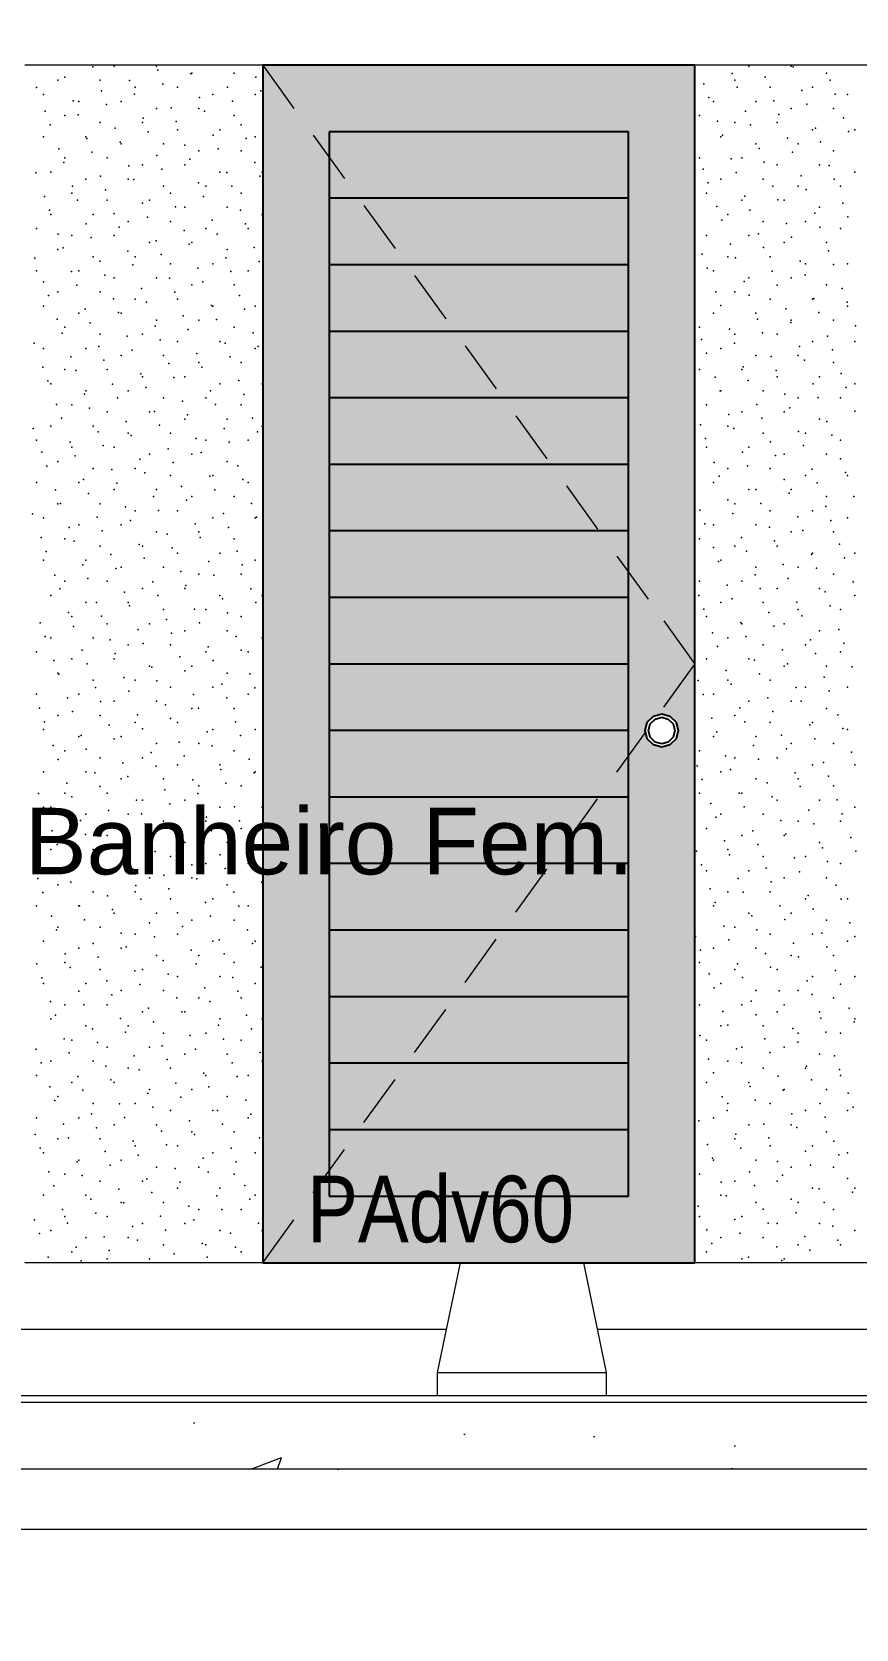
# Model space of a CAD drawing. Header units: metres. Extents: x -1783 to 21505, y -57 to 13660.
# Drawn here: x 16300.4 to 16424.4, y 6404.7 to 6644.8 of the extents above; entities that cross this region are included whole.
import ezdxf

# ---------------------------------------------------------------- set-up
doc = ezdxf.new("R2010")
doc.units = ezdxf.units.M
doc.header["$MEASUREMENT"] = 0
for name, color, linetype, lineweight in [('01_D Corte DD_4_0_Caneta_No__1', 7, 'Continuous', 35), ('01_D Corte DD_4_COBERTURA-LINHAS.EXEC_Caneta_No__241', 7, 'Continuous', 13), ('01_D Corte DD_4_LAJES.EST_Caneta_No__241', 7, 'Continuous', 13), ('01_D Corte DD_4_LAJES.EST_Caneta_No__4', 7, 'Continuous', 20), ('01_D Corte DD_4_LAJES.EST_Caneta_No__7', 7, 'Continuous', 13), ('01_D Corte DD_4_PAREDE.ARQ_Caneta_No__241', 7, 'Continuous', 13), ('01_D Corte DD_4_PAREDE.ARQ_Caneta_No__3', 7, 'Continuous', 25), ('01_D Corte DD_4_PISO - Rodapé_Caneta_No__11', 7, 'Continuous', 5)]:
    doc.layers.add(name, color=color, linetype=linetype, lineweight=lineweight)
for name, color, linetype, lineweight, true_color in [('01_D Corte DD_4_LAJES.EST_Caneta_No__254', 7, 'Continuous', 0, 0xd1c9ad), ('01_D Corte DD_4_LAJES.EST_Caneta_No__97', 7, 'Continuous', 5, 0x6b6b6b), ('01_D Corte DD_4_LOUCAS-METAIS.ARQ_Caneta_No__13', 7, 'Continuous', 0, 0xaaaaaa), ('01_D Corte DD_4_PAREDE.ARQ_Caneta_No__97', 7, 'Continuous', 5, 0x6b6b6b)]:
    doc.layers.add(name, color=color, linetype=linetype, lineweight=lineweight, true_color=true_color)
doc.layers.add('01_D Corte DD_4_PAREDE.ARQ', color=7, linetype='Continuous')
doc.layers.add('cotas', color=7, linetype='Continuous')
doc.styles.add('GENERATED_STYLE_1', font='arial.ttf')
doc.styles.add('GENERATED_STYLE_2', font='arial.ttf', dxfattribs={"width": 0.8})

msp = doc.modelspace()

# ---------------------------------------------------------------- hatches: boundary and pattern name
at = {"layer": '01_D Corte DD_4_LAJES.EST_Caneta_No__254', "linetype": 'Continuous', "lineweight": 0, "true_color": 0xd1c9ad}
h = msp.add_hatch(dxfattribs=at)
h.set_pattern_fill('HAIE_OD_0004', color=9, scale=100, style=0, pattern_type=2)
h.set_pattern_definition([(45, (10866.286, 6489.786), (-15.9099, 15.9099), [0, -15, 0, -22.5]), (110, (10916.286, 6489.786), (21.14308, 7.69545), [0, -11, 0, -19])])
h.paths.add_polyline_path([(16526.343, 6439.786), (16121.343, 6439.786), (16121.343, 6438.786), (16526.343, 6438.786)])
at = {"layer": '01_D Corte DD_4_LAJES.EST_Caneta_No__97', "linetype": 'Continuous', "lineweight": 5, "true_color": 0x6b6b6b}
h = msp.add_hatch(dxfattribs=at)
h.set_pattern_fill('AR_CONC_0004', color=251, scale=100, style=0, pattern_type=2)
h.set_pattern_definition([(50, (10866.286, 6439.786), (-54.6554, 4.78173), [5.715, -62.865]), (355, (10866.286, 6439.786), (-10.573, 57.31705), [4.572, -50.2922]), (100.4514, (10870.84, 6439.387), (44.08237, 52.53533), [4.857, -53.4271]), (46.1842, (10866.286, 6455.026), (-81.3237, 12.6127), [8.5725, -94.2975]), (96.6356, (10873.06, 6453.975), (71.2212, 74.2278), [7.2855, -80.1407]), (351.1842, (10866.29, 6455.026), (71.2212, 74.2278), [6.858, -75.4379]), (21, (10873.906, 6451.216), (-45.4843, 30.67956), [5.715, -62.865]), (326, (10873.906, 6451.216), (18.5406, 55.2564), [4.572, -50.292]), (71.4514, (10877.697, 6448.66), (64.02493, 24.57683), [4.857, -53.427]), (37.5, (10866.286, 6439.786), (0.92658, 25.36651), [0, -49.6824, 0, -51.054, 0, -50.4825]), (7.5, (10866.286, 6439.786), (20.0459, 30.05417), [0, -29.1084, 0, -48.5394, 0, -19.2405]), (327.5, (10849.294, 6439.786), (-40.67718, 1.71862), [0, -19.05, 0, -59.436, 0, -78.867]), (317.5, (10841.674, 6439.786), (44.43875, 7.62795), [0, -24.765, 0, -39.4716, 0, -56.007])])
h.paths.add_polyline_path([(16121.343, 6428.786), (16526.343, 6428.786), (16526.343, 6438.786), (16121.343, 6438.786)])
at = {"layer": '01_D Corte DD_4_PAREDE.ARQ', "linetype": 'Continuous', "lineweight": 0, "true_color": 0xffffff}
for points in [[(16335.116, 6459.786), (16345.116, 6469.786), (16345.116, 6629.786), (16335.116, 6639.786)], [(16335.116, 6639.786), (16345.116, 6629.786), (16390.116, 6629.786), (16400.116, 6639.786)], [(16345.116, 6619.786), (16390.116, 6619.786), (16390.116, 6629.786), (16345.116, 6629.786)], [(16345.116, 6619.786), (16345.116, 6609.786), (16390.116, 6609.786), (16390.116, 6619.786)], [(16345.116, 6599.786), (16390.116, 6599.786), (16390.116, 6609.786), (16345.116, 6609.786)], [(16345.116, 6589.786), (16390.116, 6589.786), (16390.116, 6599.786), (16345.116, 6599.786)], [(16345.116, 6579.786), (16390.116, 6579.786), (16390.116, 6589.786), (16345.116, 6589.786)], [(16345.116, 6569.786), (16390.116, 6569.786), (16390.116, 6579.786), (16345.116, 6579.786)], [(16345.116, 6559.786), (16390.116, 6559.786), (16390.116, 6569.786), (16345.116, 6569.786)], [(16345.116, 6559.786), (16345.116, 6549.786), (16390.116, 6549.786), (16390.116, 6559.786)], [(16345.116, 6549.786), (16345.116, 6539.786), (16390.116, 6539.786), (16390.116, 6549.786)], [(16345.116, 6529.786), (16390.116, 6529.786), (16390.116, 6539.786), (16345.116, 6539.786)], [(16345.116, 6519.786), (16390.116, 6519.786), (16390.116, 6529.786), (16345.116, 6529.786)], [(16345.116, 6509.786), (16390.116, 6509.786), (16390.116, 6519.786), (16345.116, 6519.786)], [(16345.116, 6499.786), (16390.116, 6499.786), (16390.116, 6509.786), (16345.116, 6509.786)], [(16345.116, 6489.786), (16390.116, 6489.786), (16390.116, 6499.786), (16345.116, 6499.786)], [(16345.116, 6479.786), (16390.116, 6479.786), (16390.116, 6489.786), (16345.116, 6489.786)], [(16345.116, 6469.786), (16390.116, 6469.786), (16390.116, 6479.786), (16345.116, 6479.786)], [(16345.116, 6469.786), (16335.116, 6459.786), (16400.116, 6459.786), (16390.116, 6469.786)]]:
    msp.add_hatch(color=7, dxfattribs=at).paths.add_polyline_path(points)
h = msp.add_hatch(color=7, dxfattribs=at)
h.paths.add_polyline_path([(16390.116, 6469.786), (16400.116, 6459.786), (16400.116, 6639.786), (16390.116, 6629.786)])
h.paths.add_polyline_path([(16392.616, 6539.786), (16392.951, 6541.036), (16393.866, 6541.951), (16395.116, 6542.286), (16396.366, 6541.951), (16397.281, 6541.036), (16397.616, 6539.786), (16397.281, 6538.536), (16396.366, 6537.621), (16395.116, 6537.286), (16393.866, 6537.621), (16392.951, 6538.536)], flags=0)
at = {"layer": 'cotas'}
h = msp.add_hatch(color=7, dxfattribs=at)
h.dxf.hatch_style = 1
h.paths.add_polyline_path([(21504.961, 13659.963), (10304.961, 13659.963), (10304.961, 5739.963), (21504.961, 5739.963)])
h.paths.add_polyline_path([(10571.627, 13593.296), (21371.627, 13593.296), (21371.627, 5806.63), (10571.627, 5806.63)], flags=16)

# ---------------------------------------------------------------- linework, layer by layer
at = {"layer": '01_D Corte DD_4_LAJES.EST_Caneta_No__241', "color": 7, "linetype": 'Continuous', "lineweight": 13, "ltscale": 1000}
msp.add_line((16101.343, 6419.786), (16896.343, 6419.786), dxfattribs=at)
at = {"layer": '01_D Corte DD_4_LAJES.EST_Caneta_No__4', "color": 7, "linetype": 'Continuous', "lineweight": 20, "ltscale": 1000}
msp.add_line((16526.343, 6428.786), (16121.343, 6428.786), dxfattribs=at)
at = {"layer": '01_D Corte DD_4_LAJES.EST_Caneta_No__7', "color": 7, "linetype": 'Continuous', "lineweight": 13, "ltscale": 1000}
for p, q in [((16524.343, 6439.786), (16121.343, 6439.786)), ((16526.343, 6438.786), (16121.343, 6438.786))]:
    msp.add_line(p, q, dxfattribs=at)
at = {"layer": '01_D Corte DD_4_LOUCAS-METAIS.ARQ_Caneta_No__13', "color": 253, "linetype": 'Continuous', "lineweight": 0, "ltscale": 1000, "true_color": 0xaaaaaa}
for p, q in [((16361.418, 6443.324), (16364.841, 6459.786)), ((16386.814, 6443.324), (16383.39, 6459.786)), ((16361.418, 6443.324), (16361.781, 6443.324)), ((16361.418, 6439.786), (16361.418, 6443.324)), ((16361.781, 6443.324), (16362.623, 6443.324)), ((16362.623, 6443.324), (16363.928, 6443.324)), ((16363.928, 6443.324), (16365.703, 6443.324)), ((16365.703, 6443.324), (16368.122, 6443.324)), ((16368.122, 6443.324), (16370.999, 6443.324)), ((16370.999, 6443.324), (16374.116, 6443.324)), ((16374.116, 6443.324), (16377.232, 6443.324)), ((16377.232, 6443.324), (16380.11, 6443.324)), ((16380.11, 6443.324), (16382.529, 6443.324)), ((16382.529, 6443.324), (16384.303, 6443.324)), ((16384.303, 6443.324), (16385.608, 6443.324)), ((16385.608, 6443.324), (16386.451, 6443.324)), ((16386.451, 6443.324), (16386.814, 6443.324)), ((16386.814, 6439.786), (16386.814, 6443.324))]:
    msp.add_line(p, q, dxfattribs=at)
at = {"layer": '01_D Corte DD_4_PAREDE.ARQ_Caneta_No__241', "color": 7, "linetype": 'Continuous', "lineweight": 13, "ltscale": 1000}
for p, q in [((16335.116, 6639.786), (16299.316, 6639.786)), ((16437.626, 6639.786), (16400.116, 6639.786)), ((16335.116, 6459.786), (16299.316, 6459.786)), ((16437.626, 6459.786), (16400.116, 6459.786))]:
    msp.add_line(p, q, dxfattribs=at)
at = {"layer": '01_D Corte DD_4_PAREDE.ARQ_Caneta_No__3', "color": 7, "linetype": 'Continuous', "lineweight": 25, "ltscale": 1000}
for p, q in [((16335.116, 6639.786), (16335.116, 6459.786)), ((16400.116, 6639.786), (16335.116, 6639.786)), ((16400.116, 6459.786), (16400.116, 6639.786)), ((16390.116, 6629.786), (16345.116, 6629.786)), ((16345.116, 6629.786), (16345.116, 6619.786)), ((16390.116, 6619.786), (16390.116, 6629.786)), ((16390.116, 6619.786), (16345.116, 6619.786)), ((16345.116, 6619.786), (16345.116, 6609.786)), ((16390.116, 6609.786), (16390.116, 6619.786)), ((16390.116, 6609.786), (16345.116, 6609.786)), ((16345.116, 6609.786), (16345.116, 6599.786)), ((16390.116, 6599.786), (16390.116, 6609.786)), ((16390.116, 6599.786), (16345.116, 6599.786)), ((16345.116, 6599.786), (16345.116, 6589.786)), ((16390.116, 6589.786), (16390.116, 6599.786)), ((16390.116, 6589.786), (16345.116, 6589.786)), ((16345.116, 6589.786), (16345.116, 6579.786)), ((16390.116, 6579.786), (16390.116, 6589.786)), ((16390.116, 6579.786), (16345.116, 6579.786)), ((16345.116, 6579.786), (16345.116, 6569.786)), ((16390.116, 6569.786), (16390.116, 6579.786)), ((16390.116, 6569.786), (16345.116, 6569.786)), ((16345.116, 6569.786), (16345.116, 6559.786)), ((16390.116, 6559.786), (16390.116, 6569.786)), ((16390.116, 6559.786), (16345.116, 6559.786)), ((16345.116, 6559.786), (16345.116, 6549.786)), ((16390.116, 6549.786), (16390.116, 6559.786)), ((16390.116, 6549.786), (16345.116, 6549.786)), ((16345.116, 6549.786), (16345.116, 6539.786)), ((16390.116, 6539.786), (16390.116, 6549.786)), ((16392.616, 6539.786), (16392.951, 6541.036)), ((16392.951, 6541.036), (16393.866, 6541.951)), ((16393.384, 6540.786), (16394.116, 6541.518)), ((16393.866, 6541.951), (16395.116, 6542.286)), ((16394.116, 6541.518), (16395.116, 6541.786)), ((16395.116, 6542.286), (16396.366, 6541.951)), ((16395.116, 6541.786), (16396.116, 6541.518)), ((16396.116, 6541.518), (16396.848, 6540.786)), ((16396.366, 6541.951), (16397.281, 6541.036)), ((16397.281, 6541.036), (16397.616, 6539.786)), ((16390.116, 6539.786), (16345.116, 6539.786)), ((16345.116, 6539.786), (16345.116, 6529.786)), ((16390.116, 6529.786), (16390.116, 6539.786)), ((16392.951, 6538.536), (16392.616, 6539.786)), ((16393.116, 6539.786), (16393.384, 6540.786)), ((16393.384, 6538.786), (16393.116, 6539.786)), ((16394.116, 6538.054), (16393.384, 6538.786)), ((16396.848, 6538.786), (16396.116, 6538.054)), ((16396.848, 6540.786), (16397.116, 6539.786)), ((16397.116, 6539.786), (16396.848, 6538.786)), ((16397.616, 6539.786), (16397.281, 6538.536)), ((16393.866, 6537.621), (16392.951, 6538.536)), ((16395.116, 6537.286), (16393.866, 6537.621)), ((16395.116, 6537.786), (16394.116, 6538.054)), ((16396.116, 6538.054), (16395.116, 6537.786)), ((16396.366, 6537.621), (16395.116, 6537.286)), ((16397.281, 6538.536), (16396.366, 6537.621)), ((16390.116, 6529.786), (16345.116, 6529.786)), ((16345.116, 6529.786), (16345.116, 6519.786)), ((16390.116, 6519.786), (16390.116, 6529.786)), ((16390.116, 6519.786), (16345.116, 6519.786)), ((16345.116, 6519.786), (16345.116, 6509.786)), ((16390.116, 6509.786), (16390.116, 6519.786)), ((16390.116, 6509.786), (16345.116, 6509.786)), ((16345.116, 6509.786), (16345.116, 6499.786)), ((16390.116, 6499.786), (16390.116, 6509.786)), ((16390.116, 6499.786), (16345.116, 6499.786)), ((16345.116, 6499.786), (16345.116, 6489.786)), ((16390.116, 6489.786), (16390.116, 6499.786)), ((16390.116, 6489.786), (16345.116, 6489.786)), ((16345.116, 6489.786), (16345.116, 6479.786)), ((16390.116, 6479.786), (16390.116, 6489.786)), ((16390.116, 6479.786), (16345.116, 6479.786)), ((16345.116, 6479.786), (16345.116, 6469.786)), ((16390.116, 6469.786), (16390.116, 6479.786)), ((16345.116, 6469.786), (16390.116, 6469.786)), ((16335.116, 6459.786), (16400.116, 6459.786))]:
    msp.add_line(p, q, dxfattribs=at)
at = {"layer": '01_D Corte DD_4_PAREDE.ARQ_Caneta_No__97', "color": 251, "linetype": 'Continuous', "lineweight": 5, "ltscale": 1000, "true_color": 0x6b6b6b}
for p, q in [((16335.116, 6639.786), (16339.799, 6633.3)), ((16342.727, 6629.247), (16347.411, 6622.761)), ((16350.338, 6618.708), (16355.022, 6612.223)), ((16357.95, 6608.169), (16362.634, 6601.684)), ((16365.561, 6597.63), (16370.245, 6591.145)), ((16373.172, 6587.091), (16377.856, 6580.606)), ((16380.784, 6576.553), (16385.468, 6570.067)), ((16388.395, 6566.014), (16393.079, 6559.528)), ((16395.432, 6556.271), (16400.116, 6549.786)), ((16395.432, 6543.3), (16400.116, 6549.786)), ((16388.395, 6533.557), (16392.691, 6539.505)), ((16380.784, 6523.019), (16385.468, 6529.504)), ((16373.172, 6512.48), (16377.856, 6518.965)), ((16365.561, 6501.941), (16370.245, 6508.426)), ((16357.95, 6491.402), (16362.634, 6497.888)), ((16350.338, 6480.863), (16355.022, 6487.349)), ((16342.727, 6470.324), (16347.411, 6476.81)), ((16335.116, 6459.786), (16339.799, 6466.271))]:
    msp.add_line(p, q, dxfattribs=at)
for p in [(16309.561, 6639.517), (16312.776, 6639.644), (16319.14, 6639.644), (16408.236, 6639.644), (16414.6, 6639.644), (16414.903, 6639.548), (16304.291, 6637.522), (16305.332, 6637.978), (16310.655, 6637.522), (16315.089, 6637.485), (16319.318, 6639.025), (16324.299, 6638.496), (16324.444, 6638.583), (16330.808, 6638.583), (16334.056, 6638.004), (16401.465, 6636.998), (16405.694, 6638.537), (16406.114, 6637.522), (16410.675, 6638.009), (16419.903, 6638.583), (16420.431, 6637.516), (16301.104, 6636.439), (16302.17, 6635.401), (16310.861, 6635.946), (16315.842, 6635.418), (16315.958, 6636.462), (16320.07, 6636.957), (16322.322, 6636.462), (16325.599, 6634.925), (16327.626, 6635.401), (16329.827, 6636.465), (16333.99, 6635.401), (16334.808, 6635.936), (16402.217, 6634.931), (16406.446, 6636.47), (16411.418, 6636.462), (16416.203, 6635.977), (16417.782, 6636.462), (16421.184, 6635.449), (16423.085, 6635.401), (16302.403, 6632.868), (16305.352, 6632.219), (16306.632, 6634.407), (16307.384, 6632.34), (16307.473, 6634.34), (16311.613, 6633.879), (16313.837, 6634.34), (16319.14, 6633.28), (16321.37, 6633.386), (16325.504, 6633.28), (16326.351, 6632.858), (16330.58, 6634.397), (16330.808, 6632.219), (16400.811, 6632.219), (16402.932, 6634.34), (16407.746, 6632.899), (16409.296, 6634.34), (16411.974, 6634.438), (16412.727, 6632.371), (16414.6, 6633.28), (16416.955, 6633.91), (16420.964, 6633.28), (16303.156, 6630.801), (16310.655, 6631.159), (16312.913, 6630.308), (16317.019, 6631.159), (16317.141, 6631.847), (16322.122, 6631.319), (16322.322, 6630.098), (16328.686, 6630.098), (16331.879, 6630.826), (16403.517, 6631.36), (16406.114, 6631.159), (16408.498, 6630.832), (16412.478, 6631.159), (16417.782, 6630.098), (16418.255, 6630.339), (16422.484, 6631.878), (16423.236, 6629.811), (16424.146, 6630.098), (16302.17, 6629.037), (16308.534, 6629.037), (16308.684, 6628.769), (16313.665, 6628.241), (16313.837, 6627.977), (16317.894, 6629.78), (16320.201, 6627.977), (16323.422, 6627.748), (16327.651, 6629.287), (16332.632, 6628.759), (16333.99, 6629.037), (16403.993, 6629.037), (16404.269, 6629.293), (16409.296, 6627.977), (16414.026, 6628.8), (16415.66, 6627.977), (16419.007, 6628.272), (16304.455, 6627.23), (16305.208, 6625.163), (16305.352, 6625.855), (16309.437, 6626.702), (16311.716, 6625.855), (16319.193, 6626.209), (16324.175, 6625.681), (16325.504, 6626.916), (16328.403, 6627.22), (16331.868, 6626.916), (16333.931, 6625.188), (16400.811, 6625.855), (16405.569, 6625.722), (16407.175, 6625.855), (16409.798, 6627.261), (16410.55, 6625.194), (16414.779, 6626.733), (16420.964, 6626.916), (16300.979, 6623.624), (16303.23, 6623.734), (16308.534, 6622.673), (16310.736, 6623.131), (16314.898, 6622.673), (16314.965, 6624.67), (16315.717, 6622.603), (16317.019, 6624.795), (16319.946, 6624.142), (16323.383, 6624.795), (16328.686, 6623.734), (16329.703, 6623.649), (16334.684, 6623.121), (16335.05, 6623.734), (16401.341, 6624.183), (16403.993, 6622.673), (16406.322, 6623.655), (16410.357, 6622.673), (16412.478, 6624.795), (16416.079, 6623.162), (16418.842, 6624.795), (16420.307, 6624.701), (16421.06, 6622.634), (16424.146, 6623.734), (16306.412, 6620.552), (16306.508, 6621.592), (16311.489, 6621.064), (16320.201, 6621.613), (16321.246, 6620.571), (16325.474, 6622.11), (16326.565, 6621.613), (16330.455, 6621.582), (16331.868, 6620.552), (16401.872, 6620.552), (16402.093, 6622.116), (16411.85, 6621.623), (16415.66, 6621.613), (16416.831, 6621.095), (16422.024, 6621.613), (16302.279, 6620.053), (16303.031, 6617.985), (16307.26, 6619.525), (16311.716, 6619.491), (16317.017, 6619.032), (16318.08, 6619.491), (16321.998, 6618.504), (16323.383, 6618.431), (16326.227, 6620.043), (16329.747, 6618.431), (16331.755, 6618.011), (16403.393, 6618.545), (16407.175, 6619.491), (16407.621, 6620.084), (16408.374, 6618.016), (16412.602, 6619.556), (16413.539, 6619.491), (16418.842, 6618.431), (16422.359, 6619.063), (16303.23, 6617.37), (16308.56, 6615.954), (16309.594, 6617.37), (16312.788, 6617.493), (16313.541, 6615.425), (16314.898, 6616.309), (16317.769, 6616.965), (16321.262, 6616.309), (16327.526, 6616.472), (16332.507, 6615.944), (16335.05, 6617.37), (16404.145, 6616.477), (16405.054, 6617.37), (16410.357, 6616.309), (16413.902, 6615.985), (16416.721, 6616.309), (16418.131, 6617.524), (16418.883, 6615.457), (16423.112, 6616.996), (16301.109, 6615.249), (16304.331, 6614.415), (16306.412, 6614.188), (16309.312, 6613.886), (16312.776, 6614.188), (16318.08, 6613.127), (16319.069, 6613.394), (16323.298, 6614.933), (16324.444, 6613.127), (16326.565, 6615.249), (16328.279, 6614.405), (16332.929, 6615.249), (16401.872, 6614.188), (16408.236, 6614.188), (16409.673, 6614.446), (16413.539, 6613.127), (16414.654, 6613.917), (16419.903, 6613.127), (16422.024, 6615.249), (16300.855, 6610.808), (16304.291, 6612.067), (16305.084, 6612.347), (16309.594, 6611.006), (16314.84, 6611.855), (16315.958, 6611.006), (16319.822, 6611.326), (16324.05, 6612.865), (16329.578, 6610.834), (16329.747, 6612.067), (16333.807, 6612.373), (16401.216, 6611.367), (16405.054, 6611.006), (16405.445, 6612.907), (16406.197, 6610.839), (16410.426, 6612.378), (16411.418, 6611.006), (16420.183, 6611.886), (16301.109, 6608.885), (16306.383, 6608.776), (16307.473, 6608.885), (16310.612, 6610.316), (16311.364, 6608.248), (16315.593, 6609.787), (16321.262, 6609.945), (16325.35, 6609.295), (16327.626, 6609.945), (16330.331, 6608.766), (16332.929, 6608.885), (16334.559, 6610.306), (16401.969, 6609.3), (16402.932, 6608.885), (16411.726, 6608.808), (16415.954, 6610.347), (16416.707, 6608.279), (16416.721, 6609.945), (16420.935, 6609.818), (16423.085, 6609.945), (16302.155, 6607.237), (16307.136, 6606.709), (16312.776, 6607.824), (16316.893, 6606.216), (16319.14, 6607.824), (16321.121, 6607.756), (16324.444, 6606.763), (16326.102, 6607.227), (16330.808, 6606.763), (16407.497, 6607.268), (16408.236, 6607.824), (16412.478, 6606.74), (16414.6, 6607.824), (16419.903, 6606.763), (16422.235, 6606.248), (16302.17, 6603.581), (16302.907, 6605.17), (16304.291, 6605.703), (16310.655, 6605.703), (16312.664, 6604.677), (16315.958, 6604.642), (16317.645, 6604.149), (16321.874, 6605.688), (16322.322, 6604.642), (16327.402, 6603.656), (16327.626, 6603.581), (16331.631, 6605.196), (16333.99, 6603.581), (16403.268, 6605.729), (16404.021, 6603.662), (16406.114, 6605.703), (16408.249, 6605.201), (16411.418, 6604.642), (16417.782, 6604.642), (16418.006, 6604.708), (16422.987, 6604.18), (16423.085, 6603.581), (16304.207, 6601.599), (16307.473, 6602.521), (16308.435, 6603.138), (16309.188, 6601.071), (16313.416, 6602.61), (16313.837, 6602.521), (16319.14, 6601.46), (16323.173, 6602.117), (16325.504, 6601.46), (16328.154, 6601.589), (16332.383, 6603.128), (16402.932, 6602.521), (16409.296, 6602.521), (16409.549, 6601.63), (16413.778, 6603.169), (16414.53, 6601.102), (16414.6, 6601.46), (16418.759, 6602.641), (16420.964, 6601.46), (16304.959, 6599.532), (16305.352, 6600.399), (16310.655, 6599.339), (16314.716, 6599.039), (16317.019, 6599.339), (16318.945, 6600.578), (16323.926, 6600.05), (16330.808, 6600.399), (16333.683, 6599.557), (16400.811, 6600.399), (16405.32, 6600.091), (16406.114, 6599.339), (16410.301, 6599.563), (16412.478, 6599.339), (16420.058, 6599.07), (16424.287, 6600.609), (16300.731, 6597.993), (16302.17, 6597.217), (16308.534, 6597.217), (16310.487, 6597.5), (16315.469, 6596.972), (16319.697, 6598.511), (16322.322, 6598.278), (16325.225, 6596.479), (16328.686, 6598.278), (16329.454, 6598.018), (16333.99, 6597.217), (16334.435, 6597.49), (16401.092, 6598.552), (16401.844, 6596.485), (16403.993, 6597.217), (16406.073, 6598.024), (16415.83, 6597.531), (16417.782, 6598.278), (16420.811, 6597.003), (16424.146, 6598.278), (16302.03, 6594.422), (16305.352, 6594.035), (16306.259, 6595.961), (16307.011, 6593.894), (16311.24, 6595.433), (16311.716, 6594.035), (16313.837, 6596.157), (16320.201, 6596.157), (16320.997, 6594.94), (16325.504, 6595.096), (16325.978, 6594.412), (16330.206, 6595.951), (16331.868, 6595.096), (16400.811, 6594.035), (16407.175, 6594.035), (16407.373, 6594.453), (16409.296, 6596.157), (16411.601, 6595.992), (16412.354, 6593.925), (16415.66, 6596.157), (16416.582, 6595.464), (16420.964, 6595.096), (16302.783, 6592.355), (16303.23, 6591.914), (16312.54, 6591.862), (16316.768, 6593.401), (16317.019, 6592.975), (16321.749, 6592.873), (16323.383, 6592.975), (16328.686, 6591.914), (16331.506, 6592.38), (16335.05, 6591.914), (16403.144, 6592.914), (16408.125, 6592.386), (16412.478, 6592.975), (16417.882, 6591.893), (16418.842, 6592.975), (16422.11, 6593.432), (16424.146, 6591.914), (16308.311, 6590.323), (16308.534, 6590.853), (16313.292, 6589.795), (16314.898, 6590.853), (16317.521, 6591.334), (16320.201, 6589.793), (16323.049, 6589.302), (16326.565, 6589.793), (16327.278, 6590.841), (16332.259, 6590.313), (16403.896, 6590.847), (16403.993, 6590.853), (16410.357, 6590.853), (16413.653, 6590.354), (16415.66, 6589.793), (16418.634, 6589.826), (16422.024, 6589.793), (16422.863, 6591.365), (16304.082, 6588.784), (16304.835, 6586.716), (16306.412, 6588.732), (16309.063, 6588.256), (16311.716, 6587.671), (16318.08, 6587.671), (16318.82, 6587.763), (16323.383, 6586.611), (16323.801, 6587.235), (16328.03, 6588.774), (16329.747, 6586.611), (16331.868, 6588.732), (16333.558, 6586.742), (16401.872, 6588.732), (16405.196, 6587.276), (16407.175, 6587.671), (16409.425, 6588.815), (16410.177, 6586.748), (16413.539, 6587.671), (16414.406, 6588.287), (16418.842, 6586.611), (16424.163, 6587.794), (16300.606, 6585.177), (16303.23, 6585.55), (16309.594, 6585.55), (16310.363, 6584.685), (16314.592, 6586.224), (16314.898, 6584.489), (16319.573, 6585.696), (16321.262, 6584.489), (16329.33, 6585.203), (16334.311, 6584.675), (16335.05, 6585.55), (16400.967, 6585.737), (16405.054, 6585.55), (16405.948, 6585.208), (16410.357, 6584.489), (16415.705, 6584.716), (16416.721, 6584.489), (16419.934, 6586.255), (16420.686, 6584.188), (16301.109, 6583.429), (16306.134, 6583.146), (16306.412, 6582.368), (16311.116, 6582.617), (16312.776, 6582.368), (16315.344, 6584.156), (16320.872, 6582.125), (16325.101, 6583.664), (16326.565, 6583.429), (16330.082, 6583.136), (16332.929, 6583.429), (16401.72, 6583.669), (16401.872, 6582.368), (16408.236, 6582.368), (16411.477, 6583.177), (16416.458, 6582.648), (16422.024, 6583.429), (16301.906, 6581.607), (16302.658, 6579.539), (16304.291, 6580.247), (16306.887, 6581.078), (16316.644, 6580.586), (16318.08, 6581.307), (16321.625, 6580.057), (16324.444, 6581.307), (16325.853, 6581.597), (16329.747, 6580.247), (16331.382, 6579.565), (16403.02, 6580.099), (16407.248, 6581.638), (16408.001, 6579.57), (16412.229, 6581.109), (16413.539, 6581.307), (16419.903, 6581.307), (16421.986, 6580.617), (16301.109, 6577.065), (16307.473, 6577.065), (16308.187, 6577.507), (16309.594, 6579.186), (16312.415, 6579.047), (16313.168, 6576.979), (16315.958, 6579.186), (16317.396, 6578.518), (16321.262, 6578.126), (16327.153, 6578.026), (16327.626, 6578.126), (16332.134, 6577.497), (16332.929, 6577.065), (16402.932, 6577.065), (16403.772, 6578.031), (16405.054, 6579.186), (16411.418, 6579.186), (16413.529, 6577.539), (16416.721, 6578.126), (16417.757, 6579.078), (16418.51, 6577.01), (16422.739, 6578.549), (16423.085, 6578.126), (16303.958, 6575.968), (16308.939, 6575.44), (16312.776, 6576.004), (16318.696, 6574.948), (16319.14, 6576.004), (16322.925, 6576.487), (16324.444, 6574.944), (16327.906, 6575.958), (16330.808, 6574.944), (16408.236, 6576.004), (16409.3, 6575.999), (16414.281, 6575.471), (16414.6, 6576.004), (16419.903, 6574.944), (16424.038, 6574.979), (16300.482, 6572.362), (16304.291, 6573.883), (16304.71, 6573.901), (16310.655, 6573.883), (16314.467, 6573.408), (16315.958, 6572.822), (16319.448, 6572.88), (16322.322, 6572.822), (16323.677, 6574.419), (16329.205, 6572.388), (16333.434, 6573.927), (16400.843, 6572.921), (16405.072, 6574.46), (16405.824, 6572.393), (16406.114, 6573.883), (16410.053, 6573.932), (16411.418, 6572.822), (16417.782, 6572.822), (16419.81, 6573.439), (16302.17, 6571.762), (16306.01, 6570.33), (16307.473, 6570.701), (16310.239, 6571.869), (16310.991, 6569.802), (16313.837, 6570.701), (16315.22, 6571.341), (16324.977, 6570.848), (16327.626, 6571.762), (16329.958, 6570.32), (16333.99, 6571.762), (16334.186, 6571.859), (16401.595, 6570.854), (16402.932, 6570.701), (16409.296, 6570.701), (16411.352, 6570.361), (16415.581, 6571.9), (16416.333, 6569.833), (16420.562, 6571.372), (16423.085, 6571.762), (16301.781, 6568.791), (16305.352, 6568.58), (16306.763, 6568.263), (16310.655, 6567.519), (16316.519, 6567.77), (16317.019, 6567.519), (16319.14, 6569.64), (16320.748, 6569.309), (16325.504, 6569.64), (16325.729, 6568.781), (16330.808, 6568.58), (16400.811, 6568.58), (16406.114, 6567.519), (16407.124, 6568.822), (16412.105, 6568.294), (16412.478, 6567.519), (16414.6, 6569.64), (16420.964, 6569.64), (16421.862, 6567.801), (16302.17, 6565.398), (16302.534, 6566.724), (16308.534, 6565.398), (16312.291, 6566.231), (16317.272, 6565.703), (16321.501, 6567.242), (16322.322, 6566.458), (16327.029, 6565.21), (16328.686, 6566.458), (16331.257, 6566.749), (16333.99, 6565.398), (16402.895, 6567.283), (16403.648, 6565.216), (16403.993, 6565.398), (16407.876, 6566.755), (16417.633, 6566.262), (16417.782, 6566.458), (16422.614, 6565.734), (16424.146, 6566.458), (16303.834, 6563.153), (16308.062, 6564.692), (16308.815, 6562.625), (16313.043, 6564.164), (16313.837, 6564.337), (16320.201, 6564.337), (16322.8, 6563.671), (16325.504, 6563.276), (16327.781, 6563.143), (16331.868, 6563.276), (16332.01, 6564.682), (16409.176, 6563.184), (16409.296, 6564.337), (16413.405, 6564.723), (16414.157, 6562.656), (16415.66, 6564.337), (16418.386, 6564.195), (16420.964, 6563.276), (16304.586, 6561.086), (16305.352, 6562.216), (16311.716, 6562.216), (16314.343, 6560.593), (16317.019, 6561.155), (16318.572, 6562.132), (16323.383, 6561.155), (16323.553, 6561.604), (16333.31, 6561.111), (16400.811, 6562.216), (16404.947, 6561.645), (16407.175, 6562.216), (16409.928, 6561.117), (16412.478, 6561.155), (16418.842, 6561.155), (16419.685, 6560.624), (16423.914, 6562.163), (16303.23, 6560.094), (16308.534, 6559.034), (16310.114, 6559.054), (16314.898, 6559.034), (16315.095, 6558.526), (16319.324, 6560.065), (16320.201, 6557.973), (16324.852, 6558.033), (16326.565, 6557.973), (16328.686, 6560.094), (16329.081, 6559.572), (16334.062, 6559.044), (16335.05, 6560.094), (16400.719, 6560.106), (16401.471, 6558.039), (16403.993, 6559.034), (16405.7, 6559.578), (16410.357, 6559.034), (16415.457, 6559.085), (16415.66, 6557.973), (16420.438, 6558.557), (16422.024, 6557.973), (16424.146, 6560.094), (16301.657, 6555.976), (16305.886, 6557.515), (16306.412, 6556.912), (16306.638, 6555.448), (16310.867, 6556.987), (16311.716, 6555.852), (16318.08, 6555.852), (16320.624, 6556.494), (16325.605, 6555.966), (16329.833, 6557.505), (16331.868, 6556.912), (16401.872, 6556.912), (16406.999, 6556.007), (16407.175, 6555.852), (16411.228, 6557.546), (16411.98, 6555.479), (16413.539, 6555.852), (16416.209, 6557.018), (16302.41, 6553.908), (16303.23, 6553.73), (16309.594, 6553.73), (16312.166, 6553.416), (16316.395, 6554.955), (16321.376, 6554.427), (16323.383, 6554.791), (16329.747, 6554.791), (16331.133, 6553.934), (16335.05, 6553.73), (16402.771, 6554.468), (16405.054, 6553.73), (16407.752, 6553.939), (16417.509, 6553.447), (16418.842, 6554.791), (16421.737, 6554.986), (16301.109, 6551.609), (16307.938, 6551.877), (16312.919, 6551.348), (16314.898, 6552.67), (16317.148, 6552.888), (16321.262, 6552.67), (16322.676, 6550.856), (16326.565, 6551.609), (16326.904, 6552.395), (16331.885, 6551.867), (16332.929, 6551.609), (16403.523, 6552.4), (16410.357, 6552.67), (16413.28, 6551.908), (16416.721, 6552.67), (16418.261, 6551.38), (16422.024, 6551.609), (16422.49, 6552.919), (16303.709, 6550.338), (16304.291, 6548.427), (16304.462, 6548.27), (16306.412, 6550.548), (16308.69, 6549.809), (16312.776, 6550.548), (16318.08, 6549.488), (16318.447, 6549.317), (16323.428, 6548.788), (16324.444, 6549.488), (16327.657, 6550.328), (16329.747, 6548.427), (16333.185, 6548.296), (16401.872, 6550.548), (16404.823, 6548.83), (16408.236, 6550.548), (16409.052, 6550.369), (16409.804, 6548.301), (16413.539, 6549.488), (16414.033, 6549.84), (16419.903, 6549.488), (16423.789, 6549.348), (16309.594, 6547.366), (16309.99, 6546.239), (16314.219, 6547.778), (16315.958, 6547.366), (16319.2, 6547.249), (16321.262, 6546.306), (16327.626, 6546.306), (16328.957, 6546.757), (16333.938, 6546.228), (16400.594, 6547.29), (16405.054, 6547.366), (16405.575, 6546.762), (16411.418, 6547.366), (16415.332, 6546.27), (16416.721, 6546.306), (16419.561, 6547.809), (16423.085, 6546.306), (16301.109, 6545.245), (16305.761, 6544.699), (16307.473, 6545.245), (16310.742, 6544.171), (16312.776, 6544.184), (16314.971, 6545.71), (16319.14, 6544.184), (16320.499, 6543.679), (16324.728, 6545.218), (16329.709, 6544.689), (16332.929, 6545.245), (16401.347, 6545.223), (16402.932, 6545.245), (16408.236, 6544.184), (16411.104, 6544.73), (16414.6, 6544.184), (16416.085, 6544.202), (16420.313, 6545.741), (16301.533, 6543.16), (16302.285, 6541.093), (16304.291, 6542.063), (16306.514, 6542.632), (16310.655, 6542.063), (16315.958, 6541.002), (16316.271, 6542.139), (16321.252, 6541.611), (16322.322, 6541.002), (16324.444, 6543.124), (16325.48, 6543.15), (16330.808, 6543.124), (16331.009, 6541.119), (16402.646, 6541.652), (16406.114, 6542.063), (16406.875, 6543.191), (16407.627, 6541.124), (16411.418, 6541.002), (16411.856, 6542.663), (16417.782, 6541.002), (16419.903, 6543.124), (16421.613, 6542.171), (16302.17, 6539.942), (16307.473, 6538.881), (16307.813, 6539.061), (16312.042, 6540.6), (16313.837, 6538.881), (16317.023, 6540.072), (16326.78, 6539.579), (16327.626, 6539.942), (16331.761, 6539.051), (16333.99, 6539.942), (16402.932, 6538.881), (16403.399, 6539.585), (16409.296, 6538.881), (16413.156, 6539.092), (16417.384, 6540.631), (16422.365, 6540.103), (16423.085, 6539.942), (16303.585, 6537.522), (16305.352, 6536.76), (16308.566, 6536.994), (16312.795, 6538.533), (16318.323, 6536.501), (16319.14, 6537.82), (16322.551, 6538.04), (16325.504, 6537.82), (16327.532, 6537.512), (16330.808, 6536.76), (16400.811, 6536.76), (16408.927, 6537.553), (16413.908, 6537.025), (16414.6, 6537.82), (16418.137, 6538.564), (16420.964, 6537.82), (16423.665, 6536.532), (16304.337, 6535.455), (16310.655, 6535.699), (16314.094, 6534.962), (16317.019, 6535.699), (16319.075, 6534.434), (16322.322, 6534.638), (16323.304, 6535.973), (16328.686, 6534.638), (16328.832, 6533.941), (16333.061, 6535.48), (16400.47, 6534.475), (16404.699, 6536.014), (16405.451, 6533.947), (16406.114, 6535.699), (16409.68, 6535.486), (16412.478, 6535.699), (16417.782, 6534.638), (16419.436, 6534.993), (16424.146, 6534.638), (16302.17, 6533.578), (16305.637, 6531.884), (16308.534, 6533.578), (16309.866, 6533.423), (16313.837, 6532.517), (16314.847, 6532.895), (16320.201, 6532.517), (16324.604, 6532.402), (16325.504, 6531.456), (16329.585, 6531.874), (16331.868, 6531.456), (16333.813, 6533.413), (16333.99, 6533.578), (16401.222, 6532.408), (16403.993, 6533.578), (16409.296, 6532.517), (16410.979, 6531.915), (16415.208, 6533.454), (16415.66, 6532.517), (16415.96, 6531.387), (16420.189, 6532.926), (16420.964, 6531.456), (16301.408, 6530.345), (16305.352, 6530.396), (16306.389, 6529.817), (16310.618, 6531.356), (16311.716, 6530.396), (16316.146, 6529.324), (16317.019, 6529.335), (16320.375, 6530.863), (16323.383, 6529.335), (16325.356, 6530.335), (16335.113, 6529.842), (16400.811, 6530.396), (16406.751, 6530.376), (16407.175, 6530.396), (16411.732, 6529.848), (16412.478, 6529.335), (16418.842, 6529.335), (16421.489, 6529.355), (16302.161, 6528.278), (16303.23, 6528.274), (16308.534, 6527.214), (16311.918, 6527.785), (16314.898, 6527.214), (16316.899, 6527.257), (16321.127, 6528.796), (16326.656, 6526.764), (16328.686, 6528.274), (16330.884, 6528.303), (16335.05, 6528.274), (16402.522, 6528.837), (16403.274, 6526.77), (16403.993, 6527.214), (16407.503, 6528.309), (16410.357, 6527.214), (16417.26, 6527.816), (16422.241, 6527.288), (16424.146, 6528.274), (16303.46, 6524.707), (16306.412, 6525.092), (16307.689, 6526.246), (16308.442, 6524.179), (16312.67, 6525.718), (16320.201, 6526.153), (16322.427, 6525.225), (16326.565, 6526.153), (16327.408, 6524.697), (16331.637, 6526.236), (16331.868, 6525.092), (16401.872, 6525.092), (16408.803, 6524.738), (16413.031, 6526.277), (16413.784, 6524.21), (16415.66, 6526.153), (16418.012, 6525.749), (16422.024, 6526.153), (16303.23, 6521.911), (16304.213, 6522.639), (16309.594, 6521.911), (16311.716, 6524.032), (16313.97, 6522.147), (16318.08, 6524.032), (16318.198, 6523.686), (16323.18, 6523.158), (16323.383, 6522.971), (16329.747, 6522.971), (16332.936, 6522.665), (16335.05, 6521.911), (16404.574, 6523.199), (16405.054, 6521.911), (16407.175, 6524.032), (16409.555, 6522.671), (16413.539, 6524.032), (16418.842, 6522.971), (16419.312, 6522.178), (16423.541, 6523.717), (16301.109, 6519.789), (16309.741, 6520.608), (16314.722, 6520.079), (16314.898, 6520.85), (16318.951, 6521.619), (16321.262, 6520.85), (16324.479, 6519.587), (16326.565, 6519.789), (16328.708, 6521.126), (16332.929, 6519.789), (16333.689, 6520.598), (16400.346, 6521.66), (16401.098, 6519.592), (16405.327, 6521.131), (16410.357, 6520.85), (16415.084, 6520.639), (16416.721, 6520.85), (16420.065, 6520.111), (16422.024, 6519.789), (16424.293, 6521.65), (16301.284, 6517.53), (16305.513, 6519.069), (16306.265, 6517.001), (16306.412, 6518.729), (16310.494, 6518.54), (16312.776, 6518.729), (16318.08, 6517.668), (16320.251, 6518.048), (16324.444, 6517.668), (16325.232, 6517.52), (16329.46, 6519.059), (16334.989, 6517.027), (16401.872, 6518.729), (16406.626, 6517.561), (16408.236, 6518.729), (16410.855, 6519.1), (16411.607, 6517.032), (16413.539, 6517.668), (16415.836, 6518.571), (16419.903, 6517.668), (16302.036, 6515.462), (16304.291, 6516.607), (16309.594, 6515.547), (16311.793, 6514.97), (16315.958, 6515.547), (16316.022, 6516.509), (16321.003, 6515.98), (16329.747, 6516.607), (16330.76, 6515.488), (16402.398, 6516.022), (16405.054, 6515.547), (16407.379, 6515.493), (16411.418, 6515.547), (16417.136, 6515.001), (16421.364, 6516.54), (16301.109, 6513.425), (16307.473, 6513.425), (16307.565, 6513.43), (16312.546, 6512.902), (16312.776, 6512.365), (16316.774, 6514.441), (16319.14, 6512.365), (16321.262, 6514.486), (16322.303, 6512.41), (16326.531, 6513.949), (16327.626, 6514.486), (16331.512, 6513.42), (16332.929, 6513.425), (16402.932, 6513.425), (16403.15, 6513.954), (16408.236, 6512.365), (16412.907, 6513.462), (16414.6, 6512.365), (16416.721, 6514.486), (16417.888, 6512.933), (16422.117, 6514.472), (16423.085, 6514.486), (16303.336, 6511.891), (16304.089, 6509.824), (16304.291, 6510.243), (16308.317, 6511.363), (16310.655, 6510.243), (16318.074, 6510.87), (16323.055, 6510.342), (16324.444, 6511.304), (16327.284, 6511.881), (16330.808, 6511.304), (16332.812, 6509.85), (16404.45, 6510.383), (16406.114, 6510.243), (16408.678, 6511.922), (16409.431, 6509.855), (16413.659, 6511.394), (16419.903, 6511.304), (16423.416, 6510.902), (16302.17, 6508.122), (16309.617, 6507.792), (16313.845, 6509.331), (16315.958, 6509.183), (16318.827, 6508.803), (16322.322, 6509.183), (16327.626, 6508.122), (16328.583, 6508.311), (16333.564, 6507.782), (16333.99, 6508.122), (16400.221, 6508.844), (16405.202, 6508.316), (16411.418, 6509.183), (16414.959, 6507.823), (16417.782, 6509.183), (16419.188, 6509.362), (16423.085, 6508.122), (16424.169, 6508.834), (16305.388, 6506.253), (16307.473, 6507.061), (16310.369, 6505.725), (16313.837, 6507.061), (16314.598, 6507.264), (16319.14, 6506.001), (16320.126, 6505.232), (16324.355, 6506.771), (16325.504, 6506.001), (16329.336, 6506.243), (16400.974, 6506.777), (16402.932, 6507.061), (16409.296, 6507.061), (16410.731, 6506.284), (16414.6, 6506.001), (16415.712, 6505.756), (16419.94, 6507.295), (16420.964, 6506.001), (16301.16, 6504.714), (16301.912, 6502.647), (16305.352, 6504.94), (16306.141, 6504.186), (16310.655, 6503.879), (16315.898, 6503.693), (16317.019, 6503.879), (16320.879, 6503.165), (16322.322, 6502.819), (16325.107, 6504.704), (16328.686, 6502.819), (16330.636, 6502.672), (16330.808, 6504.94), (16334.864, 6504.211), (16400.811, 6504.94), (16402.273, 6503.206), (16406.114, 6503.879), (16406.502, 6504.745), (16407.254, 6502.678), (16411.483, 6504.217), (16412.478, 6503.879), (16417.782, 6502.819), (16421.24, 6503.724), (16424.146, 6502.819), (16302.17, 6501.758), (16307.44, 6500.615), (16308.534, 6501.758), (16311.669, 6502.154), (16313.837, 6500.697), (16316.65, 6501.626), (16320.201, 6500.697), (16326.407, 6501.133), (16331.388, 6500.605), (16333.99, 6501.758), (16403.026, 6501.139), (16403.993, 6501.758), (16409.296, 6500.697), (16412.783, 6500.646), (16415.66, 6500.697), (16417.011, 6502.185), (16421.992, 6501.657), (16303.212, 6499.076), (16305.352, 6498.576), (16308.193, 6498.548), (16311.716, 6498.576), (16312.421, 6500.087), (16317.95, 6498.055), (16322.178, 6499.594), (16325.504, 6499.637), (16327.159, 6499.066), (16331.868, 6499.637), (16400.811, 6498.576), (16407.175, 6498.576), (16408.554, 6499.107), (16413.535, 6498.579), (16417.764, 6500.118), (16420.964, 6499.637), (16423.292, 6498.086), (16303.23, 6496.455), (16303.964, 6497.009), (16308.534, 6495.394), (16313.721, 6496.516), (16314.898, 6495.394), (16317.019, 6497.515), (16318.702, 6495.988), (16322.931, 6497.527), (16323.383, 6497.515), (16328.459, 6495.495), (16328.686, 6496.455), (16332.688, 6497.034), (16335.05, 6496.455), (16403.993, 6495.394), (16404.325, 6497.568), (16405.078, 6495.501), (16409.306, 6497.04), (16410.357, 6495.394), (16412.478, 6497.515), (16418.842, 6497.515), (16419.063, 6496.547), (16424.044, 6496.019), (16424.146, 6496.455), (16305.264, 6493.438), (16306.412, 6493.273), (16309.492, 6494.977), (16314.474, 6494.449), (16320.201, 6494.333), (16324.23, 6493.956), (16326.565, 6494.333), (16329.211, 6493.428), (16331.868, 6493.273), (16333.44, 6494.967), (16400.849, 6493.962), (16401.872, 6493.273), (16410.606, 6493.469), (16414.835, 6495.008), (16415.66, 6494.333), (16419.816, 6494.48), (16422.024, 6494.333), (16301.035, 6491.899), (16306.016, 6491.371), (16310.245, 6492.91), (16311.716, 6492.212), (16315.773, 6490.878), (16318.08, 6492.212), (16320.002, 6492.417), (16323.383, 6491.151), (16324.983, 6491.889), (16329.747, 6491.151), (16334.74, 6491.396), (16406.378, 6491.93), (16407.175, 6492.212), (16411.359, 6491.402), (16413.539, 6492.212), (16415.587, 6492.941), (16418.842, 6491.151), (16421.115, 6490.909), (16301.788, 6489.831), (16303.23, 6490.091), (16309.594, 6490.091), (16311.545, 6489.339), (16314.898, 6489.03), (16316.526, 6488.811), (16320.754, 6490.35), (16321.262, 6489.03), (16326.283, 6488.318), (16330.511, 6489.857), (16335.05, 6490.091), (16402.149, 6490.391), (16402.901, 6488.323), (16405.054, 6490.091), (16407.13, 6489.862), (16410.357, 6489.03), (16416.721, 6489.03), (16416.887, 6489.37), (16421.868, 6488.842), (16301.109, 6487.969), (16303.087, 6486.261), (16306.412, 6486.909), (16307.316, 6487.8), (16312.297, 6487.271), (16312.776, 6486.909), (16318.08, 6485.848), (16322.054, 6486.779), (16324.444, 6485.848), (16326.565, 6487.969), (16327.035, 6486.251), (16331.264, 6487.79), (16332.929, 6487.969), (16401.872, 6486.909), (16408.236, 6486.909), (16408.43, 6486.292), (16412.658, 6487.831), (16413.539, 6485.848), (16417.639, 6487.302), (16419.903, 6485.848), (16422.024, 6487.969), (16303.84, 6484.193), (16304.291, 6484.787), (16308.068, 6485.732), (16309.594, 6483.727), (16313.597, 6483.701), (16315.958, 6483.727), (16317.825, 6485.24), (16322.806, 6484.711), (16329.747, 6484.787), (16332.563, 6484.219), (16404.201, 6484.753), (16405.054, 6483.727), (16409.182, 6484.224), (16411.418, 6483.727), (16413.411, 6485.763), (16418.939, 6483.732), (16423.168, 6485.271), (16301.109, 6481.605), (16307.473, 6481.605), (16309.368, 6482.162), (16314.349, 6481.633), (16318.578, 6483.172), (16321.262, 6482.666), (16324.106, 6481.141), (16327.626, 6482.666), (16328.335, 6482.68), (16332.929, 6481.605), (16333.316, 6482.151), (16400.725, 6481.146), (16402.932, 6481.605), (16404.953, 6482.685), (16414.71, 6482.193), (16416.721, 6482.666), (16419.691, 6481.664), (16423.085, 6482.666), (16423.92, 6483.203), (16300.911, 6479.083), (16305.139, 6480.622), (16310.121, 6480.094), (16312.776, 6480.545), (16319.14, 6480.545), (16319.877, 6479.602), (16324.444, 6479.484), (16324.858, 6479.073), (16329.087, 6480.612), (16330.808, 6479.484), (16334.615, 6478.581), (16406.253, 6479.114), (16408.236, 6480.545), (16410.482, 6480.653), (16411.234, 6478.586), (16414.6, 6480.545), (16415.463, 6480.125), (16419.903, 6479.484), (16301.663, 6477.016), (16302.17, 6476.302), (16304.291, 6478.423), (16305.892, 6478.555), (16310.655, 6478.423), (16311.42, 6476.523), (16315.649, 6478.062), (16315.958, 6477.363), (16320.63, 6477.534), (16322.322, 6477.363), (16327.626, 6476.302), (16330.387, 6477.042), (16333.99, 6476.302), (16402.025, 6477.575), (16406.114, 6478.423), (16407.006, 6477.047), (16411.418, 6477.363), (16416.762, 6476.554), (16417.782, 6477.363), (16420.991, 6478.094), (16423.085, 6476.302), (16307.192, 6474.984), (16307.473, 6475.241), (16312.173, 6474.456), (16313.837, 6475.241), (16316.401, 6475.995), (16319.14, 6474.181), (16321.93, 6473.963), (16325.504, 6474.181), (16326.158, 6475.502), (16331.139, 6474.974), (16402.777, 6475.508), (16402.932, 6475.241), (16409.296, 6475.241), (16412.534, 6475.015), (16414.6, 6474.181), (16417.515, 6474.487), (16420.964, 6474.181), (16421.744, 6476.026), (16302.963, 6473.445), (16303.715, 6471.378), (16305.352, 6473.12), (16307.944, 6472.917), (16310.655, 6472.059), (16317.019, 6472.059), (16317.701, 6472.424), (16322.682, 6471.896), (16326.911, 6473.435), (16330.808, 6473.12), (16332.439, 6471.403), (16400.811, 6473.12), (16404.077, 6471.937), (16406.114, 6472.059), (16408.305, 6473.476), (16409.058, 6471.409), (16412.478, 6472.059), (16413.286, 6472.948), (16423.043, 6472.455), (16302.17, 6469.938), (16308.534, 6469.938), (16309.244, 6469.346), (16313.472, 6470.885), (16318.453, 6470.357), (16322.322, 6470.999), (16328.21, 6469.864), (16328.686, 6470.999), (16333.191, 6469.336), (16333.99, 6469.938), (16403.993, 6469.938), (16404.829, 6469.87), (16414.586, 6469.377), (16417.782, 6470.999), (16418.815, 6470.916), (16423.796, 6470.388), (16424.146, 6470.999), (16305.015, 6467.807), (16305.352, 6466.756), (16309.996, 6467.279), (16311.716, 6466.756), (16313.837, 6468.878), (16314.225, 6468.818), (16319.753, 6466.786), (16320.201, 6468.878), (16323.982, 6468.325), (16325.504, 6467.817), (16328.963, 6467.797), (16331.868, 6467.817), (16400.6, 6468.331), (16400.811, 6466.756), (16407.175, 6466.756), (16409.296, 6468.878), (16410.357, 6467.838), (16415.338, 6467.31), (16415.66, 6468.878), (16419.567, 6468.849), (16420.964, 6467.817), (16300.786, 6466.268), (16301.539, 6464.201), (16303.23, 6464.635), (16305.768, 6465.74), (16315.524, 6465.247), (16317.019, 6465.696), (16320.506, 6464.719), (16323.383, 6465.696), (16324.734, 6466.258), (16328.686, 6464.635), (16330.262, 6464.226), (16334.491, 6465.765), (16335.05, 6464.635), (16401.9, 6464.76), (16406.129, 6466.299), (16406.881, 6464.232), (16411.11, 6465.771), (16412.478, 6465.696), (16418.842, 6465.696), (16420.867, 6465.278), (16424.146, 6464.635), (16307.067, 6462.169), (16308.534, 6463.574), (16311.296, 6463.708), (16314.898, 6463.574), (16316.277, 6463.18), (16320.201, 6462.514), (16326.034, 6462.687), (16326.565, 6462.514), (16331.015, 6462.159), (16402.653, 6462.693), (16403.993, 6463.574), (16410.357, 6463.574), (16412.41, 6462.2), (16415.66, 6462.514), (16416.638, 6463.739), (16421.619, 6463.211), (16422.024, 6462.514), (16302.839, 6460.63), (16306.412, 6461.453), (16307.82, 6460.102), (16311.716, 6460.392), (16312.048, 6461.641), (16318.08, 6460.392), (16321.805, 6461.148), (16326.786, 6460.62), (16331.868, 6461.453), (16401.872, 6461.453), (16407.175, 6460.392), (16408.181, 6460.661), (16413.162, 6460.133), (16413.539, 6460.392), (16417.391, 6461.672)]:
    msp.add_point(p, dxfattribs=at)
at = {"layer": '01_D Corte DD_4_PISO - Rodapé_Caneta_No__11', "color": 7, "linetype": 'Continuous', "lineweight": 5, "ltscale": 1000}
for p, q in [((16362.761, 6449.786), (16283.47, 6449.786)), ((16465.089, 6449.786), (16385.47, 6449.786))]:
    msp.add_line(p, q, dxfattribs=at)

# ---------------------------------------------------------------- texts
at = {"layer": '01_D Corte DD_4_0_Caneta_No__1', "color": 7, "linetype": 'Continuous', "lineweight": 35, "insert": (16345.116, 6528.177), "char_height": 10, "attachment_point": 2, "style": 'GENERATED_STYLE_1'}
msp.add_mtext('\\A1;Banheiro Fem.', dxfattribs=at)
at = {"layer": '01_D Corte DD_4_COBERTURA-LINHAS.EXEC_Caneta_No__241', "color": 7, "linetype": 'Continuous', "lineweight": 13, "insert": (16341.801, 6472.88), "char_height": 10, "attachment_point": 1, "style": 'GENERATED_STYLE_2'}
msp.add_mtext('\\A1;\\pt0,241;{\\fArial Narrow|b0|i0|c0|p34;\\W1;PAdv60\\H0.66x;\\S^  ;\\S^  ;\\S^  ;\\S^  ;\\S^  ;\\S^  ;\\S^  ;\\S^  ;\\S^  ;\\S^  ;\\S^  ;}', dxfattribs=at)
msp.add_mtext('\\A1;\\pt0,241;{\\fArial Narrow|b0|i0|c0|p34;\\W1;PAdv60\\H0.66x;\\S^  ;\\S^  ;\\S^  ;\\S^  ;\\S^  ;\\S^  ;\\S^  ;\\S^  ;\\S^  ;\\S^  ;\\S^  ;}', dxfattribs=at)

doc.saveas('drawing.dxf')
